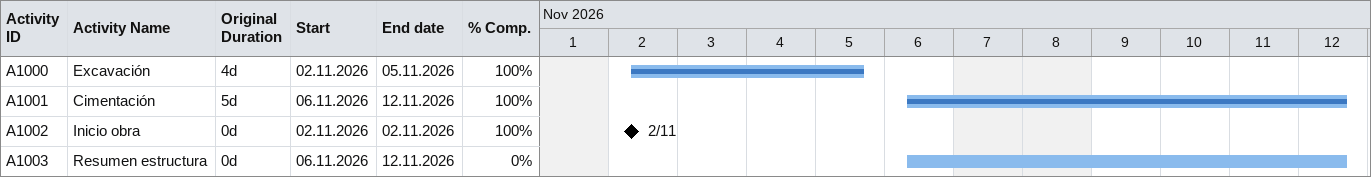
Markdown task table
| ID | Task | Original duration | Start | Finish | % complete |
|---|---|---|---|---|---|
| A1000 | Excavación | 4d | 2026-11-02 | 2026-11-05 | 100 |
| A1001 | Cimentación | 5d | 2026-11-06 | 2026-11-12 | 100 |
| A1002 | Inicio obra | 0d | 2026-11-02 | 2026-11-02 | 100 |
| A1003 | Resumen estructura | 0d | 2026-11-06 | 2026-11-12 | 0 |
